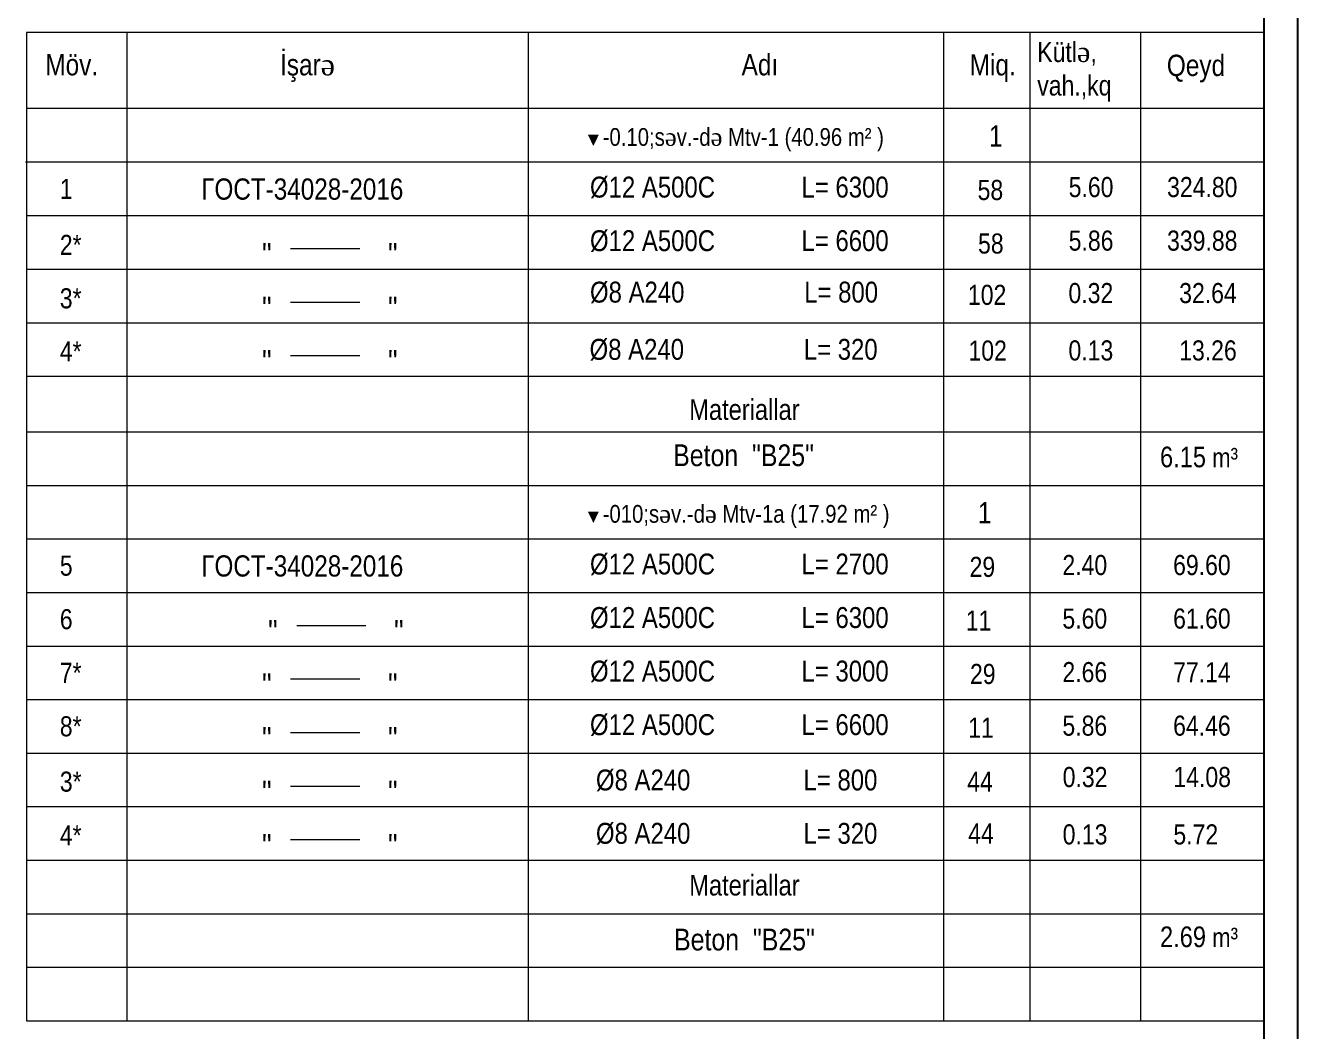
# Model space of a CAD drawing. Header units: millimetres. Extents: x -149347 to 251215, y -2929184 to -2541447.
# Drawn here: x 130403 to 148333, y -2571480 to -2557304 of the extents above; entities that cross this region are included whole.
import ezdxf

# ---------------------------------------------------------------- set-up
doc = ezdxf.new("R2010")
doc.units = ezdxf.units.MM
for name, color, linetype, lineweight in [('_', 7, 'Continuous', 20), ('razmer   0.09', 140, 'Continuous', 9), ('размер  0.09', 141, 'Continuous', 9)]:
    doc.layers.add(name, color=color, linetype=linetype, lineweight=lineweight)
doc.layers.add('Shtamp', color=7, linetype='Continuous')
doc.styles.add('style6', font='ARIALN.TTF', dxfattribs={"height": 300})

# ---------------------------------------------------------------- blocks, each defined once
blk = doc.blocks.new('mekteb')
at = {"color": 0, "lineweight": 25}
blk.add_line((139843, -1821466), (139843, -1849866), dxfattribs=at)
at = {"color": 0, "lineweight": 25, "ltscale": 15}
blk.add_line((139343, -1849366), (139343, -1821966), dxfattribs=at)

msp = doc.modelspace()

# ---------------------------------------------------------------- linework, layer by layer
at = {"lineweight": 20}
for p, q in [((147861.33507, -2557404.49831), (130415.61671, -2557404.49831)), ((130415.61671, -2557404.49831), (130415.61671, -2571328.78336)), ((131830.13441, -2557404.49831), (131830.13441, -2558474.49936)), ((137488.20523, -2557404.49831), (137488.20523, -2558474.49936)), ((143342.1673, -2557404.49831), (143342.1673, -2558474.49936)), ((144560.79376, -2557404.49831), (144560.79376, -2558474.49936)), ((146121.2404, -2557404.49831), (146121.2404, -2558474.49936)), ((147861.33507, -2557404.49831), (147861.33507, -2571328.78336)), ((147861.33507, -2558474.49936), (130415.61671, -2558474.49936)), ((131830.13441, -2558474.49936), (131830.13441, -2571328.78336)), ((137488.20523, -2558474.49936), (137488.20523, -2571328.78336)), ((143342.1673, -2558474.49936), (143342.1673, -2571328.78336)), ((144560.79376, -2558474.49936), (144560.79376, -2571328.78336)), ((146121.2404, -2558474.49936), (146121.2404, -2571328.78336)), ((147861.33507, -2559228.9088), (130402.72867, -2559228.9088))]:
    msp.add_line(p, q, dxfattribs=at)
at = {"color": 7, "lineweight": 15, "ltscale": 80}
for p, q in [((134140.96576, -2560447.81477), (135117.12058, -2560447.81477)), ((134140.96576, -2560447.81477), (135117.12058, -2560447.81477)), ((134140.96576, -2561202.22421), (135117.12058, -2561202.22421)), ((134140.96576, -2561202.22421), (135117.12058, -2561202.22421)), ((134140.96576, -2561956.63365), (135117.12058, -2561956.63365)), ((134140.96576, -2561956.63365), (135117.12058, -2561956.63365)), ((134226.41833, -2565758.00435), (135202.57315, -2565758.00435)), ((134226.41833, -2565758.00435), (135202.57315, -2565758.00435)), ((134140.96576, -2566512.41379), (135117.12058, -2566512.41379)), ((134140.96576, -2566512.41379), (135117.12058, -2566512.41379)), ((134140.96576, -2567266.82323), (135117.12058, -2567266.82323)), ((134140.96576, -2567266.82323), (135117.12058, -2567266.82323)), ((134140.96576, -2568021.23267), (135117.12058, -2568021.23267)), ((134140.96576, -2568021.23267), (135117.12058, -2568021.23267)), ((134140.96576, -2568775.64212), (135117.12058, -2568775.64212)), ((134140.96576, -2568775.64212), (135117.12058, -2568775.64212))]:
    msp.add_line(p, q, dxfattribs=at)
at = {"layer": '_', "lineweight": 20}
for p, q in [((130415.61671, -2559983.31824), (147861.33507, -2559983.31824)), ((130415.61671, -2560737.72768), (147861.33507, -2560737.72768)), ((130415.61671, -2561492.13713), (147861.33507, -2561492.13713)), ((130415.61671, -2562246.54657), (147861.33507, -2562246.54657)), ((130415.61671, -2563030.27949), (147861.33507, -2563030.27949)), ((130415.61671, -2563784.68893), (147861.33507, -2563784.68893)), ((130415.61671, -2564539.09838), (147861.33507, -2564539.09838)), ((130415.61671, -2565293.50782), (147861.33507, -2565293.50782)), ((130415.61671, -2566047.91726), (147861.33507, -2566047.91726)), ((130415.61671, -2566802.32671), (147861.33507, -2566802.32671)), ((130415.61671, -2567556.73615), (147861.33507, -2567556.73615)), ((130415.61671, -2568311.14559), (147861.33507, -2568311.14559)), ((130415.61671, -2569065.55503), (147861.33507, -2569065.55503)), ((130415.61671, -2569819.96448), (147861.33507, -2569819.96448)), ((130415.61671, -2570574.37392), (147861.33507, -2570574.37392)), ((130415.61671, -2571328.78336), (147861.33507, -2571328.78336))]:
    msp.add_line(p, q, dxfattribs=at)

# ---------------------------------------------------------------- block references
at = {"lineweight": 15, "xscale": 0.9430204144289575, "yscale": 0.9430204144289575, "zscale": 0.9430204144289575}
msp.add_blockref('mekteb', (16457.85848, -836157.2527), dxfattribs=at)

# ---------------------------------------------------------------- texts
at = {"color": 7, "lineweight": 5, "ltscale": 15, "width": 1039.4098741, "attachment_point": 1, "style": 'style6'}
for s, insert, char_height in [('{\\fArial Narrow|b0|i0|c238|p34;Kütl\\fTimes New Roman|b0|i0|c238|p18;ə\\fArial Narrow|b0|i0|c238|p34;,\\Pvah.,kq}', (144664.22805, -2557536.72975), 283.0420549), ('{\\fArial Narrow|b0|i0|c238|p34;Möv.}', (130682.63667, -2557707.61118), 299.9965397), ('{\\fArial Narrow|b0|i0|c238|p34;İşar\\fTimes New Roman|b0|i0|c238|p18;ə}', (133991.32079, -2557707.61118), 299.9965397), ('{\\fArial Narrow|b0|i0|c238|p34;Adı}', (140496.92568, -2557707.61118), 299.9965397), ('{\\fArial Narrow|b0|i0|c238|p34;Miq.}', (143711.51683, -2557709.10951), 299.9965397), ('{\\fArial Narrow|b0|i0|c238|p34;Qeyd}', (146490.06008, -2557716.74944), 299.9965397)]:
    msp.add_mtext(s, dxfattribs=dict(at, insert=insert, char_height=char_height))
at = {"color": 0, "char_height": 249.99711644, "width": 6132.5778569, "attachment_point": 1, "style": 'style6'}
for s, insert in [('{\\fArial Narrow|b0|i0|c162|p34;\\H0.76x;\\C256;▼\\fArial Narrow|b0|i0|c238|p34;\\H1.3158x;-0.10;\\C0;s\\fTimes New Roman|b0|i0|c0|p18;ə\\fArial Narrow|b0|i0|c238|p34;v.-d\\fTimes New Roman|b0|i0|c0|p18;ə\\fArial Narrow|b0|i0|c238|p34; }Мtv-{\\fArial Narrow|b0|i0|c238|p34;1} ({\\fArial Narrow|b0|i0|c238|p34;40.96 }m²{\\fArial Narrow|b0|i0|c238|p34; })', (138276.10865, -2558750.65584)), ('{\\fArial Narrow|b0|i0|c162|p34;\\H0.76x;\\C256;▼\\fArial Narrow|b0|i0|c238|p34;\\H1.3158x;-010;\\C0;s\\fTimes New Roman|b0|i0|c0|p18;ə\\fArial Narrow|b0|i0|c238|p34;v.-d\\fTimes New Roman|b0|i0|c0|p18;ə\\fArial Narrow|b0|i0|c238|p34; }Мtv-{\\fArial Narrow|b0|i0|c238|p34;1a} ({\\fArial Narrow|b0|i0|c238|p34;17.92 }m²{\\fArial Narrow|b0|i0|c238|p34; })', (138276.10865, -2564060.84542))]:
    msp.add_mtext(s, dxfattribs=dict(at, insert=insert))
at = {"color": 7, "lineweight": 15, "ltscale": 80, "char_height": 329.9961937, "attachment_point": 1, "style": 'style6'}
for insert in [(133737.76732, -2560370.05484), (133737.76732, -2560370.05484), (135513.24087, -2560370.05484), (135513.24087, -2560370.05484), (133737.76732, -2561124.46428), (133737.76732, -2561124.46428), (135513.24087, -2561124.46428), (135513.24087, -2561124.46428), (133737.76732, -2561878.87372), (133737.76732, -2561878.87372), (135513.24087, -2561878.87372), (135513.24087, -2561878.87372), (133823.21989, -2565680.24442), (133823.21989, -2565680.24442), (135598.69344, -2565680.24442), (135598.69344, -2565680.24442), (133737.76732, -2566434.65386), (133737.76732, -2566434.65386), (135513.24087, -2566434.65386), (135513.24087, -2566434.65386), (133737.76732, -2567189.0633), (133737.76732, -2567189.0633), (135513.24087, -2567189.0633), (135513.24087, -2567189.0633), (133737.76732, -2567943.47274), (133737.76732, -2567943.47274), (135513.24087, -2567943.47274), (135513.24087, -2567943.47274), (133737.76732, -2568697.88219), (133737.76732, -2568697.88219), (135513.24087, -2568697.88219), (135513.24087, -2568697.88219)]:
    msp.add_mtext_dynamic_manual_height_columns('{\\fArial Narrow|b0|i0|c238|p34;"}', width=216.5432142, gutter_width=1530.59459, heights=[0], dxfattribs=dict(at, insert=insert))
at = {"layer": 'razmer   0.09', "color": 4, "attachment_point": 1, "style": 'style6'}
for s, insert, char_height in [('{\\fArial Narrow|b0|i0|c238|p34;\\C7;Materiallar}', (139759.13467, -2562570.93395), 290.8007397), ('Beton  "B2{\\fArial Narrow|b0|i0|c238|p34;5}"', (139532.3114, -2563207.39728), 306.1189181), ('{\\fArial Narrow|b0|i0|c238|p34;\\H1.0667x; 6.15} m³{\\fArial Narrow|b0|i0|c238|p34;\\H1.0001x;   }', (146301.47939, -2563238.47215), 272.6171742), ('{\\fArial Narrow|b0|i0|c238|p34;\\C7;Materiallar}', (139759.13467, -2569272.21408), 290.8007397), ('Beton  "B2{\\fArial Narrow|b0|i0|c238|p34;5}"', (139544.87232, -2570030.61845), 306.1189181), ('{\\fArial Narrow|b0|i0|c238|p34;\\H1.0667x; 2.69} m³{\\fArial Narrow|b0|i0|c238|p34;\\H1.0001x;   }', (146301.47939, -2569999.51735), 272.6171742)]:
    msp.add_mtext(s, dxfattribs=dict(at, insert=insert, char_height=char_height))
at = {"layer": 'Shtamp', "color": 7, "lineweight": 18, "attachment_point": 4, "style": 'style6'}
for s, insert, char_height in [('{\\fArial Narrow|b0|i0|c238|p34;1}', (143983.91312, -2558860.75805), 299.9965397), ('{\\fArial Narrow|b0|i0|c238|p34;1}', (130887.28317, -2559607.26144), 283.0420549), ('{\\fArial Narrow|b0|i0|c238|p34;   \\fArial Narrow|b0|i0|c204|p34;\\H1.0402x;%%C\\fArial Narrow|b0|i0|c238|p34;1\\fArial Narrow|b0|i0|c204|p34;2 \\fArial Narrow|b0|i0|c238|p34;A500C\\fArial Narrow|b0|i0|c204|p34;    \\fArial Narrow|b0|i0|c238|p34;         L=\\fArial Narrow|b0|i0|c204|p34; \\fArial Narrow|b0|i0|c238|p34;6300}', (138089.55734, -2559587.7439), 283.04205493), ('{\\fArial Narrow|b0|i0|c238|p34;58}', (143823.27784, -2559624.46474), 283.0420549), ('{\\fArial Narrow|b0|i0|c238|p34;   \\fArial Narrow|b0|i0|c204|p34;\\H1.0402x;%%C\\fArial Narrow|b0|i0|c238|p34;12\\fArial Narrow|b0|i0|c204|p34; \\fArial Narrow|b0|i0|c238|p34;A500C\\fArial Narrow|b0|i0|c204|p34;    \\fArial Narrow|b0|i0|c238|p34;         L=\\fArial Narrow|b0|i0|c204|p34; \\fArial Narrow|b0|i0|c238|p34;6600}', (138089.55734, -2560342.15334), 283.04205493), ('{\\fArial Narrow|b0|i0|c238|p34;58}', (143829.31232, -2560378.87419), 283.0420549), ('{\\fArial Narrow|b0|i0|c238|p34;2*}', (130887.28317, -2560396.22133), 283.0420549), ('{\\fArial Narrow|b0|i0|c238|p34;   \\fArial Narrow|b0|i0|c204|p34;\\H1.0402x;%%C\\fArial Narrow|b0|i0|c238|p34;8\\fArial Narrow|b0|i0|c204|p34; \\fArial Narrow|b0|i0|c238|p34;A240\\fArial Narrow|b0|i0|c204|p34;    \\fArial Narrow|b0|i0|c238|p34;              L=\\fArial Narrow|b0|i0|c204|p34; \\fArial Narrow|b0|i0|c238|p34;800}', (138089.55734, -2561067.35751), 283.04205493), ('{\\fArial Narrow|b0|i0|c238|p34;3*}', (130887.28317, -2561150.63077), 283.0420549), ('{\\fArial Narrow|b0|i0|c238|p34;4*}', (130887.28317, -2561895.88182), 283.0420549), ('{\\fArial Narrow|b0|i0|c238|p34;   \\fArial Narrow|b0|i0|c204|p34;\\H1.0402x;%%C\\fArial Narrow|b0|i0|c238|p34;8\\fArial Narrow|b0|i0|c204|p34; \\fArial Narrow|b0|i0|c238|p34;A240\\fArial Narrow|b0|i0|c204|p34;    \\fArial Narrow|b0|i0|c238|p34;              L=\\fArial Narrow|b0|i0|c204|p34; \\fArial Narrow|b0|i0|c238|p34;320}', (138083.29827, -2561873.52356), 283.04205493), ('{\\fArial Narrow|b0|i0|c238|p34;1}', (143827.3395, -2564170.94763), 299.9965397), ('{\\fArial Narrow|b0|i0|c238|p34;5}', (130887.28317, -2564917.45102), 283.0420549), ('{\\fArial Narrow|b0|i0|c238|p34;   \\fArial Narrow|b0|i0|c204|p34;\\H1.0402x;%%C\\fArial Narrow|b0|i0|c238|p34;1\\fArial Narrow|b0|i0|c204|p34;2 \\fArial Narrow|b0|i0|c238|p34;A500C\\fArial Narrow|b0|i0|c204|p34;    \\fArial Narrow|b0|i0|c238|p34;         L=\\fArial Narrow|b0|i0|c204|p34; \\fArial Narrow|b0|i0|c238|p34;2700}', (138089.55734, -2564897.93348), 283.04205493), ('{\\fArial Narrow|b0|i0|c238|p34;29}', (143709.9912, -2564934.65432), 283.0420549), ('{\\fArial Narrow|b0|i0|c238|p34;6}', (130887.28317, -2565671.86046), 283.0420549), ('{\\fArial Narrow|b0|i0|c238|p34;   \\fArial Narrow|b0|i0|c204|p34;\\H1.0402x;%%C\\fArial Narrow|b0|i0|c238|p34;1\\fArial Narrow|b0|i0|c204|p34;2 \\fArial Narrow|b0|i0|c238|p34;A500C\\fArial Narrow|b0|i0|c204|p34;    \\fArial Narrow|b0|i0|c238|p34;         L=\\fArial Narrow|b0|i0|c204|p34; \\fArial Narrow|b0|i0|c238|p34;6300}', (138089.55734, -2565652.34292), 283.04205493), ('{\\fArial Narrow|b0|i0|c238|p34; 11}', (143566.16081, -2565689.06377), 283.0420549), ('{\\fArial Narrow|b0|i0|c238|p34;7*}', (130887.28317, -2566426.26991), 283.0420549), ('{\\fArial Narrow|b0|i0|c238|p34;   \\fArial Narrow|b0|i0|c204|p34;\\H1.0402x;%%C\\fArial Narrow|b0|i0|c238|p34;12\\fArial Narrow|b0|i0|c204|p34; \\fArial Narrow|b0|i0|c238|p34;A500C\\fArial Narrow|b0|i0|c204|p34;    \\fArial Narrow|b0|i0|c238|p34;         L=\\fArial Narrow|b0|i0|c204|p34; \\fArial Narrow|b0|i0|c238|p34;3000}', (138089.55734, -2566406.75237), 283.04205493), ('{\\fArial Narrow|b0|i0|c238|p34;29}', (143716.02568, -2566443.47321), 283.0420549), ('{\\fArial Narrow|b0|i0|c238|p34;8*}', (130887.28317, -2567180.67935), 283.0420549), ('{\\fArial Narrow|b0|i0|c238|p34;   \\fArial Narrow|b0|i0|c204|p34;\\H1.0402x;%%C\\fArial Narrow|b0|i0|c238|p34;1\\fArial Narrow|b0|i0|c204|p34;2 \\fArial Narrow|b0|i0|c238|p34;A500C\\fArial Narrow|b0|i0|c204|p34;    \\fArial Narrow|b0|i0|c238|p34;         L=\\fArial Narrow|b0|i0|c204|p34; \\fArial Narrow|b0|i0|c238|p34;6600}', (138089.55734, -2567161.16181), 283.04205493), ('{\\fArial Narrow|b0|i0|c238|p34;11}', (143690.18004, -2567197.88265), 283.0420549), ('{\\fArial Narrow|b0|i0|c238|p34; 3*}', (130797.79197, -2567960.48085), 283.0420549), ('{\\fArial Narrow|b0|i0|c238|p34;   \\fArial Narrow|b0|i0|c204|p34;\\H1.0402x;%%C\\fArial Narrow|b0|i0|c238|p34;8\\fArial Narrow|b0|i0|c204|p34; \\fArial Narrow|b0|i0|c238|p34;A240\\fArial Narrow|b0|i0|c204|p34;    \\fArial Narrow|b0|i0|c238|p34;             L=\\fArial Narrow|b0|i0|c204|p34; \\fArial Narrow|b0|i0|c238|p34;800}', (138173.53648, -2567940.72631), 283.04205493), ('{\\fArial Narrow|b0|i0|c238|p34;44}', (143676.89174, -2567959.17193), 283.0420549), ('{\\fArial Narrow|b0|i0|c238|p34;4*}', (130887.28317, -2568714.89029), 283.0420549), ('{\\fArial Narrow|b0|i0|c238|p34;    \\fArial Narrow|b0|i0|c204|p34;\\H1.0402x;%%C\\fArial Narrow|b0|i0|c238|p34;8\\fArial Narrow|b0|i0|c204|p34; \\fArial Narrow|b0|i0|c238|p34;A240\\fArial Narrow|b0|i0|c204|p34;    \\fArial Narrow|b0|i0|c238|p34;             L=\\fArial Narrow|b0|i0|c204|p34; \\fArial Narrow|b0|i0|c238|p34;320}', (138083.29827, -2568692.53203), 283.04205493), ('{\\fArial Narrow|b0|i0|c238|p34;44}', (143691.09332, -2568688.97067), 283.0420549)]:
    msp.add_mtext(s, dxfattribs=dict(at, insert=insert, char_height=char_height))
at = {"layer": 'Shtamp', "color": 0, "lineweight": 18, "char_height": 283.0420549, "attachment_point": 4, "style": 'style6'}
for s, insert in [('{\\fArial Narrow|b0|i0|c238|p34;5.60}', (145107.02907, -2559583.39803)), ('{\\fArial Narrow|b0|i0|c238|p34;324.80}', (146493.77776, -2559583.39803)), ('{\\fArial Narrow|b0|i0|c238|p34;5.86}', (145107.02907, -2560337.80748)), ('{\\fArial Narrow|b0|i0|c238|p34;339.88}', (146493.77776, -2560337.80748)), ('{\\fArial Narrow|b0|i0|c238|p34;0.32}', (145103.99467, -2561076.82055)), ('{\\fArial Narrow|b0|i0|c238|p34;32.64}', (146664.44131, -2561076.82055)), ('{\\fArial Narrow|b0|i0|c238|p34;0.13}', (145103.99467, -2561885.05202)), ('{\\fArial Narrow|b0|i0|c238|p34;13.26}', (146664.44131, -2561885.05202)), ('{\\fArial Narrow|b0|i0|c238|p34;2.40}', (145018.57306, -2564908.63198)), ('{\\fArial Narrow|b0|i0|c238|p34;5.60}', (145018.57306, -2565663.04142)), ('{\\fArial Narrow|b0|i0|c238|p34;61.60}', (146579.01971, -2565663.04142)), ('{\\fArial Narrow|b0|i0|c238|p34;2.66}', (145018.57306, -2566417.45086)), ('{\\fArial Narrow|b0|i0|c238|p34;77.14}', (146579.01971, -2566417.45086)), ('{\\fArial Narrow|b0|i0|c238|p34;5.86}', (145018.57306, -2567171.86031)), ('{\\fArial Narrow|b0|i0|c238|p34;64.46}', (146579.01971, -2567171.86031)), ('{\\fArial Narrow|b0|i0|c238|p34;0.32}', (145022.42527, -2567895.82901)), ('{\\fArial Narrow|b0|i0|c238|p34;14.08}', (146582.87192, -2567895.82901)), ('{\\fArial Narrow|b0|i0|c238|p34;0.13}', (145022.42527, -2568704.06048)), ('{\\fArial Narrow|b0|i0|c238|p34;5.72}', (146582.87192, -2568704.06048))]:
    msp.add_mtext(s, dxfattribs=dict(at, insert=insert))
at = {"layer": 'Shtamp', "color": 7, "lineweight": 18, "char_height": 283.0420549, "attachment_point": 4, "style": 'style6'}
for insert, width in [((143686.92504, -2561102.41993), 754.1666214), ((143694.77992, -2561887.34113), 680.7338758)]:
    msp.add_mtext('{\\fArial Narrow|b0|i0|c238|p34;102}', dxfattribs=dict(at, insert=insert, width=width))
at = {"layer": 'Shtamp', "color": 0, "lineweight": 18, "insert": (146579.01971, -2564908.63198), "char_height": 283.0420549, "width": 1332.3895768, "attachment_point": 4, "style": 'style6'}
msp.add_mtext('{\\fArial Narrow|b0|i0|c238|p34;69.60}', dxfattribs=at)
at = {"layer": 'размер  0.09', "lineweight": 20, "char_height": 298.6485235, "attachment_point": 1, "style": 'style6'}
for insert in [(132884.06051, -2559460.21617), (132884.06051, -2564770.40575)]:
    msp.add_mtext('{\\C0;ГOCT-34028-2016}', dxfattribs=dict(at, insert=insert))

doc.saveas('drawing.dxf')
